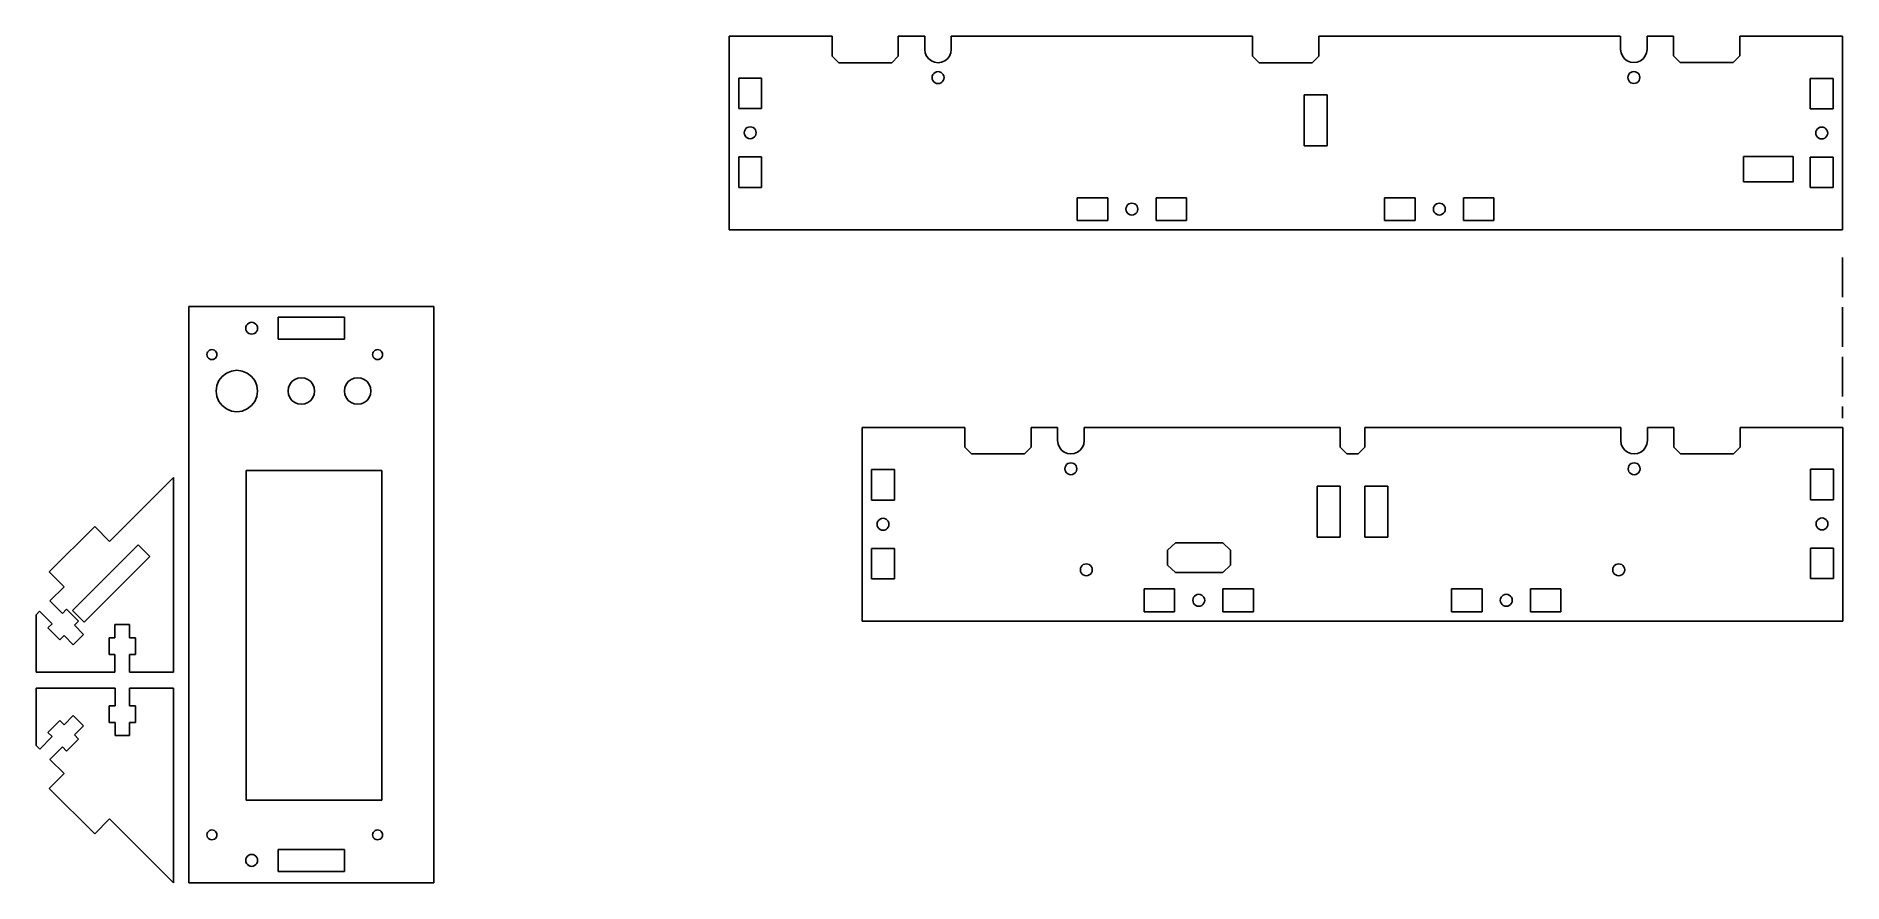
# Model space of a CAD drawing. Header units: inches. Extents: x 5 to 550, y 124 to 380.
import ezdxf

# ---------------------------------------------------------------- set-up
doc = ezdxf.new("R2010")
doc.units = ezdxf.units.IN
doc.header["$MEASUREMENT"] = 0
doc.linetypes.add('ACAD_ISO02W100', pattern=[15, 12, -3])

msp = doc.modelspace()

# ---------------------------------------------------------------- linework, layer by layer
for p, q in [((245, 379.77), (214, 379.77)), ((214, 379.77), (214, 321.27)), ((245, 379.77), (245, 373.77)), ((265, 379.77), (265, 373.77)), ((273, 379.77), (265, 379.77)), ((273, 375.77), (273, 379.77)), ((281, 375.77), (281, 379.77)), ((371.89, 379.77), (281, 379.77)), ((371.89, 379.77), (371.89, 373.77)), ((482.89, 379.77), (391.89, 379.77)), ((391.89, 379.77), (391.89, 373.77)), ((483, 375.8), (483, 379.8)), ((499, 379.8), (491, 379.8)), ((491, 375.8), (491, 379.8)), ((499, 373.8), (499, 379.8)), ((550, 379.8), (519, 379.8)), ((519, 373.8), (519, 379.8)), ((550, 321.3), (550, 379.8)), ((245, 373.77), (247, 371.77)), ((247, 371.77), (263, 371.77)), ((265, 373.77), (263, 371.77)), ((273.14, 374.73), (273, 375.77)), ((273.54, 373.77), (273.14, 374.73)), ((274.17, 372.94), (273.54, 373.77)), ((275, 372.31), (274.17, 372.94)), ((275.96, 371.91), (275, 372.31)), ((277, 371.77), (275.96, 371.91)), ((278.04, 371.91), (277, 371.77)), ((279, 372.31), (278.04, 371.91)), ((279.83, 372.94), (279, 372.31)), ((280.46, 373.77), (279.83, 372.94)), ((280.86, 374.73), (280.46, 373.77)), ((281, 375.77), (280.86, 374.73)), ((371.89, 373.77), (373.89, 371.77)), ((373.89, 371.77), (389.89, 371.77)), ((391.89, 373.77), (389.89, 371.77)), ((483.14, 374.77), (483, 375.8)), ((483.54, 373.8), (483.14, 374.77)), ((484.17, 372.97), (483.54, 373.8)), ((485, 372.34), (484.17, 372.97)), ((485.96, 371.94), (485, 372.34)), ((487, 371.8), (485.96, 371.94)), ((488.04, 371.94), (487, 371.8)), ((489, 372.34), (488.04, 371.94)), ((489.83, 372.97), (489, 372.34)), ((490.46, 373.8), (489.83, 372.97)), ((490.86, 374.77), (490.46, 373.8)), ((491, 375.8), (490.86, 374.77)), ((499, 373.8), (501, 371.8)), ((501, 371.8), (517, 371.8)), ((519, 373.8), (517, 371.8)), ((216.85, 367.12), (223.75, 367.12)), ((216.85, 357.92), (216.85, 367.12)), ((223.75, 367.12), (223.75, 357.92)), ((275.2, 367.27), (275.26, 367.74)), ((275.26, 366.8), (275.2, 367.27)), ((275.26, 367.74), (275.44, 368.17)), ((275.44, 366.37), (275.26, 366.8)), ((275.44, 368.17), (275.73, 368.54)), ((275.73, 366), (275.44, 366.37)), ((275.73, 368.54), (276.1, 368.83)), ((276.1, 365.71), (275.73, 366)), ((276.1, 368.83), (276.53, 369.01)), ((276.53, 365.53), (276.1, 365.71)), ((276.53, 369.01), (277, 369.07)), ((277, 365.47), (276.53, 365.53)), ((277, 369.07), (277.47, 369.01)), ((277.47, 365.53), (277, 365.47)), ((277.47, 369.01), (277.9, 368.83)), ((277.9, 365.71), (277.47, 365.53)), ((277.9, 368.83), (278.27, 368.54)), ((278.27, 366), (277.9, 365.71)), ((278.27, 368.54), (278.56, 368.17)), ((278.56, 366.37), (278.27, 366)), ((278.56, 368.17), (278.74, 367.74)), ((278.74, 366.8), (278.56, 366.37)), ((278.74, 367.74), (278.8, 367.27)), ((278.8, 367.27), (278.74, 366.8)), ((485.2, 367.3), (485.26, 367.77)), ((485.26, 366.83), (485.2, 367.3)), ((485.26, 367.77), (485.44, 368.2)), ((485.44, 366.4), (485.26, 366.83)), ((485.44, 368.2), (485.73, 368.57)), ((485.73, 366.03), (485.44, 366.4)), ((485.73, 368.57), (486.1, 368.86)), ((486.1, 365.74), (485.73, 366.03)), ((486.1, 368.86), (486.53, 369.04)), ((486.53, 365.56), (486.1, 365.74)), ((486.53, 369.04), (487, 369.1)), ((487, 365.5), (486.53, 365.56)), ((487, 369.1), (487.47, 369.04)), ((487.47, 365.56), (487, 365.5)), ((487.47, 369.04), (487.9, 368.86)), ((487.9, 365.74), (487.47, 365.56)), ((487.9, 368.86), (488.27, 368.57)), ((488.27, 366.03), (487.9, 365.74)), ((488.27, 368.57), (488.56, 368.2)), ((488.56, 366.4), (488.27, 366.03)), ((488.56, 368.2), (488.74, 367.77)), ((488.74, 366.83), (488.56, 366.4)), ((488.74, 367.77), (488.8, 367.3)), ((488.8, 367.3), (488.74, 366.83)), ((540.25, 357.85), (540.25, 367.05)), ((540.25, 367.05), (547.15, 367.05)), ((547.15, 367.05), (547.15, 357.85)), ((394.44, 362.07), (387.54, 362.07)), ((387.54, 362.07), (387.54, 346.67)), ((394.44, 346.67), (394.44, 362.07)), ((223.75, 357.92), (216.85, 357.92)), ((547.15, 357.85), (540.25, 357.85)), ((218.5, 350.62), (218.56, 351.09)), ((218.56, 350.15), (218.5, 350.62)), ((218.56, 351.09), (218.74, 351.52)), ((218.74, 349.72), (218.56, 350.15)), ((218.74, 351.52), (219.03, 351.89)), ((219.03, 349.35), (218.74, 349.72)), ((219.03, 351.89), (219.4, 352.18)), ((219.4, 349.06), (219.03, 349.35)), ((219.4, 352.18), (219.83, 352.36)), ((219.83, 348.88), (219.4, 349.06)), ((219.83, 352.36), (220.3, 352.42)), ((220.3, 352.42), (220.77, 352.36)), ((220.77, 352.36), (221.2, 352.18)), ((221.2, 349.06), (220.77, 348.88)), ((221.2, 352.18), (221.57, 351.89)), ((221.57, 349.35), (221.2, 349.06)), ((221.57, 351.89), (221.86, 351.52)), ((221.86, 349.72), (221.57, 349.35)), ((221.86, 351.52), (222.04, 351.09)), ((222.04, 350.15), (221.86, 349.72)), ((222.04, 351.09), (222.1, 350.62)), ((222.1, 350.62), (222.04, 350.15)), ((541.9, 350.55), (541.96, 351.02)), ((541.96, 350.08), (541.9, 350.55)), ((541.96, 351.02), (542.14, 351.45)), ((542.14, 349.65), (541.96, 350.08)), ((542.14, 351.45), (542.43, 351.82)), ((542.43, 349.28), (542.14, 349.65)), ((542.43, 351.82), (542.8, 352.11)), ((542.8, 348.99), (542.43, 349.28)), ((542.8, 352.11), (543.23, 352.29)), ((543.23, 352.29), (543.7, 352.35)), ((543.7, 352.35), (544.17, 352.29)), ((544.17, 352.29), (544.6, 352.11)), ((544.6, 352.11), (544.97, 351.82)), ((544.97, 349.28), (544.6, 348.99)), ((544.97, 351.82), (545.26, 351.45)), ((545.26, 349.65), (544.97, 349.28)), ((545.26, 351.45), (545.44, 351.02)), ((545.44, 350.08), (545.26, 349.65)), ((545.44, 351.02), (545.5, 350.55)), ((545.5, 350.55), (545.44, 350.08)), ((220.3, 348.82), (219.83, 348.88)), ((220.77, 348.88), (220.3, 348.82)), ((387.54, 346.67), (394.44, 346.67)), ((543.23, 348.81), (542.8, 348.99)), ((543.7, 348.75), (543.23, 348.81)), ((544.17, 348.81), (543.7, 348.75)), ((544.6, 348.99), (544.17, 348.81)), ((216.85, 343.32), (223.75, 343.32)), ((216.85, 334.12), (216.85, 343.32)), ((223.75, 343.32), (223.75, 334.12)), ((540.25, 334.05), (540.25, 343.25)), ((540.25, 343.25), (547.15, 343.25)), ((547.15, 343.25), (547.15, 334.05)), ((223.75, 334.12), (216.85, 334.12)), ((547.15, 334.05), (540.25, 334.05)), ((318.99, 331.02), (328.19, 331.02)), ((318.99, 324.12), (318.99, 331.02)), ((328.19, 331.02), (328.19, 324.12)), ((333.69, 327.57), (333.75, 328.04)), ((333.75, 327.1), (333.69, 327.57)), ((333.75, 328.04), (333.93, 328.47)), ((333.93, 328.47), (334.22, 328.84)), ((334.22, 328.84), (334.59, 329.13)), ((334.59, 329.13), (335.02, 329.31)), ((335.02, 329.31), (335.49, 329.37)), ((335.49, 329.37), (335.96, 329.31)), ((335.96, 329.31), (336.39, 329.13)), ((336.39, 329.13), (336.76, 328.84)), ((336.76, 328.84), (337.05, 328.47)), ((337.05, 328.47), (337.23, 328.04)), ((337.23, 328.04), (337.29, 327.57)), ((337.29, 327.57), (337.23, 327.1)), ((342.79, 331.02), (351.99, 331.02)), ((342.79, 324.12), (342.79, 331.02)), ((351.99, 331.02), (351.99, 324.12)), ((411.79, 331.02), (420.99, 331.02)), ((411.79, 324.12), (411.79, 331.02)), ((420.99, 331.02), (420.99, 324.12)), ((426.49, 327.57), (426.55, 328.04)), ((426.55, 327.1), (426.49, 327.57)), ((426.55, 328.04), (426.73, 328.47)), ((426.73, 328.47), (427.02, 328.84)), ((427.02, 328.84), (427.39, 329.13)), ((427.39, 329.13), (427.82, 329.31)), ((427.82, 329.31), (428.29, 329.37)), ((428.29, 329.37), (428.76, 329.31)), ((428.76, 329.31), (429.19, 329.13)), ((429.19, 329.13), (429.56, 328.84)), ((429.56, 328.84), (429.85, 328.47)), ((429.85, 328.47), (430.03, 328.04)), ((430.03, 328.04), (430.09, 327.57)), ((430.09, 327.57), (430.03, 327.1)), ((435.59, 331.02), (444.79, 331.02)), ((435.59, 324.12), (435.59, 331.02)), ((444.79, 331.02), (444.79, 324.12)), ((328.19, 324.12), (318.99, 324.12)), ((333.93, 326.67), (333.75, 327.1)), ((334.22, 326.3), (333.93, 326.67)), ((334.59, 326.01), (334.22, 326.3)), ((335.02, 325.83), (334.59, 326.01)), ((335.49, 325.77), (335.02, 325.83)), ((335.96, 325.83), (335.49, 325.77)), ((336.39, 326.01), (335.96, 325.83)), ((336.76, 326.3), (336.39, 326.01)), ((337.05, 326.67), (336.76, 326.3)), ((337.23, 327.1), (337.05, 326.67)), ((351.99, 324.12), (342.79, 324.12)), ((420.99, 324.12), (411.79, 324.12)), ((426.73, 326.67), (426.55, 327.1)), ((427.02, 326.3), (426.73, 326.67)), ((427.39, 326.01), (427.02, 326.3)), ((427.82, 325.83), (427.39, 326.01)), ((428.29, 325.77), (427.82, 325.83)), ((428.76, 325.83), (428.29, 325.77)), ((429.19, 326.01), (428.76, 325.83)), ((429.56, 326.3), (429.19, 326.01)), ((429.85, 326.67), (429.56, 326.3)), ((430.03, 327.1), (429.85, 326.67)), ((444.79, 324.12), (435.59, 324.12)), ((214, 321.27), (550, 321.27)), ((50.83, 298.15), (50.83, 124.15)), ((124.83, 298.15), (50.83, 298.15)), ((77.83, 294.91), (77.83, 288.31)), ((97.83, 294.91), (77.83, 294.91)), ((97.83, 288.31), (97.83, 294.91)), ((124.83, 124.15), (124.83, 298.15)), ((68.03, 291.61), (68.09, 292.07)), ((68.09, 291.14), (68.03, 291.61)), ((68.09, 292.07), (68.27, 292.51)), ((68.27, 290.71), (68.09, 291.14)), ((68.27, 292.51), (68.55, 292.88)), ((68.55, 290.33), (68.27, 290.71)), ((68.55, 292.88), (68.93, 293.16)), ((68.93, 290.05), (68.55, 290.33)), ((68.93, 293.16), (69.36, 293.34)), ((69.36, 289.87), (68.93, 290.05)), ((69.36, 293.34), (69.83, 293.41)), ((69.83, 289.81), (69.36, 289.87)), ((69.83, 293.41), (70.29, 293.34)), ((70.29, 289.87), (69.83, 289.81)), ((70.29, 293.34), (70.73, 293.16)), ((70.73, 290.05), (70.29, 289.87)), ((70.73, 293.16), (71.1, 292.88)), ((71.1, 290.33), (70.73, 290.05)), ((71.1, 292.88), (71.39, 292.51)), ((71.39, 290.71), (71.1, 290.33)), ((71.39, 292.51), (71.57, 292.07)), ((71.57, 291.14), (71.39, 290.71)), ((71.57, 292.07), (71.63, 291.61)), ((71.63, 291.61), (71.57, 291.14)), ((56.38, 284.04), (56.33, 283.65)), ((56.33, 283.65), (56.38, 283.26)), ((56.53, 284.4), (56.38, 284.04)), ((56.77, 284.71), (56.53, 284.4)), ((57.08, 284.95), (56.77, 284.71)), ((57.44, 285.1), (57.08, 284.95)), ((57.83, 285.15), (57.44, 285.1)), ((58.22, 285.1), (57.83, 285.15)), ((58.58, 284.95), (58.22, 285.1)), ((58.89, 284.71), (58.58, 284.95)), ((59.13, 284.4), (58.89, 284.71)), ((59.28, 284.04), (59.13, 284.4)), ((59.33, 283.65), (59.28, 284.04)), ((59.28, 283.26), (59.33, 283.65)), ((77.83, 288.31), (97.83, 288.31)), ((106.38, 284.04), (106.33, 283.65)), ((106.33, 283.65), (106.38, 283.26)), ((106.53, 284.4), (106.38, 284.04)), ((106.77, 284.71), (106.53, 284.4)), ((107.08, 284.95), (106.77, 284.71)), ((107.44, 285.1), (107.08, 284.95)), ((107.83, 285.15), (107.44, 285.1)), ((108.22, 285.1), (107.83, 285.15)), ((108.58, 284.95), (108.22, 285.1)), ((108.89, 284.71), (108.58, 284.95)), ((109.13, 284.4), (108.89, 284.71)), ((109.28, 284.04), (109.13, 284.4)), ((109.33, 283.65), (109.28, 284.04)), ((109.28, 283.26), (109.33, 283.65)), ((56.38, 283.26), (56.53, 282.9)), ((56.53, 282.9), (56.77, 282.59)), ((56.77, 282.59), (57.08, 282.35)), ((57.08, 282.35), (57.44, 282.2)), ((57.44, 282.2), (57.83, 282.15)), ((57.83, 282.15), (58.22, 282.2)), ((58.22, 282.2), (58.58, 282.35)), ((58.58, 282.35), (58.89, 282.59)), ((58.89, 282.59), (59.13, 282.9)), ((59.13, 282.9), (59.28, 283.26)), ((63.71, 278.69), (62.2, 278.06)), ((65.33, 278.9), (63.71, 278.69)), ((66.94, 278.69), (65.33, 278.9)), ((68.45, 278.06), (66.94, 278.69)), ((106.38, 283.26), (106.53, 282.9)), ((106.53, 282.9), (106.77, 282.59)), ((106.77, 282.59), (107.08, 282.35)), ((107.08, 282.35), (107.44, 282.2)), ((107.44, 282.2), (107.83, 282.15)), ((107.83, 282.15), (108.22, 282.2)), ((108.22, 282.2), (108.58, 282.35)), ((108.58, 282.35), (108.89, 282.59)), ((108.89, 282.59), (109.13, 282.9)), ((109.13, 282.9), (109.28, 283.26)), ((59.29, 274.27), (59.08, 272.65)), ((59.91, 275.78), (59.29, 274.27)), ((60.91, 277.07), (59.91, 275.78)), ((62.2, 278.06), (60.91, 277.07)), ((69.75, 277.07), (68.45, 278.06)), ((70.74, 275.78), (69.75, 277.07)), ((71.36, 274.27), (70.74, 275.78)), ((71.58, 272.65), (71.36, 274.27)), ((80.96, 273.69), (80.83, 272.65)), ((81.36, 274.65), (80.96, 273.69)), ((82, 275.48), (81.36, 274.65)), ((82.83, 276.11), (82, 275.48)), ((83.79, 276.51), (82.83, 276.11)), ((84.83, 276.65), (83.79, 276.51)), ((85.86, 276.51), (84.83, 276.65)), ((86.83, 276.11), (85.86, 276.51)), ((87.66, 275.48), (86.83, 276.11)), ((88.29, 274.65), (87.66, 275.48)), ((88.69, 273.69), (88.29, 274.65)), ((88.83, 272.65), (88.69, 273.69)), ((97.96, 273.69), (97.83, 272.65)), ((98.36, 274.65), (97.96, 273.69)), ((99, 275.48), (98.36, 274.65)), ((99.83, 276.11), (99, 275.48)), ((100.79, 276.51), (99.83, 276.11)), ((101.83, 276.65), (100.79, 276.51)), ((102.86, 276.51), (101.83, 276.65)), ((103.83, 276.11), (102.86, 276.51)), ((104.66, 275.48), (103.83, 276.11)), ((105.29, 274.65), (104.66, 275.48)), ((105.69, 273.69), (105.29, 274.65)), ((105.83, 272.65), (105.69, 273.69)), ((59.08, 272.65), (59.29, 271.03)), ((59.29, 271.03), (59.91, 269.53)), ((59.91, 269.53), (60.91, 268.23)), ((60.91, 268.23), (62.2, 267.24)), ((62.2, 267.24), (63.71, 266.61)), ((66.94, 266.61), (68.45, 267.24)), ((68.45, 267.24), (69.75, 268.23)), ((69.75, 268.23), (70.74, 269.53)), ((70.74, 269.53), (71.36, 271.03)), ((71.36, 271.03), (71.58, 272.65)), ((80.83, 272.65), (80.96, 271.61)), ((80.96, 271.61), (81.36, 270.65)), ((81.36, 270.65), (82, 269.82)), ((82, 269.82), (82.83, 269.19)), ((82.83, 269.19), (83.79, 268.79)), ((83.79, 268.79), (84.83, 268.65)), ((84.83, 268.65), (85.86, 268.79)), ((85.86, 268.79), (86.83, 269.19)), ((86.83, 269.19), (87.66, 269.82)), ((87.66, 269.82), (88.29, 270.65)), ((88.29, 270.65), (88.69, 271.61)), ((88.69, 271.61), (88.83, 272.65)), ((97.83, 272.65), (97.96, 271.61)), ((97.96, 271.61), (98.36, 270.65)), ((98.36, 270.65), (99, 269.82)), ((99, 269.82), (99.83, 269.19)), ((99.83, 269.19), (100.79, 268.79)), ((100.79, 268.79), (101.83, 268.65)), ((101.83, 268.65), (102.86, 268.79)), ((102.86, 268.79), (103.83, 269.19)), ((103.83, 269.19), (104.66, 269.82)), ((104.66, 269.82), (105.29, 270.65)), ((105.29, 270.65), (105.69, 271.61)), ((105.69, 271.61), (105.83, 272.65)), ((63.71, 266.61), (65.33, 266.4)), ((65.33, 266.4), (66.94, 266.61)), ((254.09, 261.67), (285.09, 261.67)), ((254.09, 203.17), (254.09, 261.67)), ((285.09, 255.67), (285.09, 261.67)), ((305.09, 261.67), (313.09, 261.67)), ((305.09, 255.67), (305.09, 261.67)), ((313.09, 257.67), (313.09, 261.67)), ((313.09, 257.67), (313.22, 256.63)), ((313.22, 256.63), (313.62, 255.67)), ((320.55, 255.67), (320.95, 256.63)), ((320.95, 256.63), (321.09, 257.67)), ((321.09, 261.67), (398.34, 261.67)), ((321.09, 257.67), (321.09, 261.67)), ((398.34, 261.67), (398.34, 255.67)), ((405.84, 261.67), (405.84, 255.67)), ((405.84, 261.67), (483.09, 261.67)), ((483.09, 257.67), (483.09, 261.67)), ((483.09, 257.67), (483.22, 256.63)), ((483.22, 256.63), (483.62, 255.67)), ((490.55, 255.67), (490.95, 256.63)), ((490.95, 256.63), (491.09, 257.67)), ((491.09, 257.67), (491.09, 261.67)), ((491.09, 261.67), (499.09, 261.67)), ((499.09, 261.67), (499.09, 255.67)), ((519.09, 261.67), (519.09, 255.67)), ((519.09, 261.67), (550.09, 261.67)), ((550.09, 261.67), (550.09, 203.17)), ((285.09, 255.67), (287.09, 253.67)), ((303.09, 253.67), (287.09, 253.67)), ((305.09, 255.67), (303.09, 253.67)), ((313.62, 255.67), (314.26, 254.84)), ((314.26, 254.84), (315.09, 254.2)), ((315.09, 254.2), (316.05, 253.8)), ((316.05, 253.8), (317.09, 253.67)), ((316.62, 250.91), (316.19, 250.73)), ((317.09, 250.97), (316.62, 250.91)), ((317.09, 253.67), (318.12, 253.8)), ((317.55, 250.91), (317.09, 250.97)), ((317.99, 250.73), (317.55, 250.91)), ((318.12, 253.8), (319.09, 254.2)), ((319.09, 254.2), (319.91, 254.84)), ((319.91, 254.84), (320.55, 255.67)), ((398.34, 255.67), (400.34, 253.67)), ((403.84, 253.67), (400.34, 253.67)), ((405.84, 255.67), (403.84, 253.67)), ((483.62, 255.67), (484.26, 254.84)), ((484.26, 254.84), (485.09, 254.2)), ((485.09, 254.2), (486.05, 253.8)), ((486.05, 253.8), (487.09, 253.67)), ((486.62, 250.91), (486.19, 250.73)), ((487.09, 250.97), (486.62, 250.91)), ((487.09, 253.67), (488.12, 253.8)), ((487.55, 250.91), (487.09, 250.97)), ((487.99, 250.73), (487.55, 250.91)), ((488.12, 253.8), (489.09, 254.2)), ((489.09, 254.2), (489.91, 254.84)), ((489.91, 254.84), (490.55, 255.67)), ((499.09, 255.67), (501.09, 253.67)), ((517.09, 253.67), (501.09, 253.67)), ((519.09, 255.67), (517.09, 253.67)), ((46.25, 246.56), (26.94, 227.26)), ((46.25, 187.76), (46.25, 246.56)), ((109.13, 248.65), (68.13, 248.65)), ((68.13, 248.65), (68.13, 149.15)), ((109.13, 149.15), (109.13, 248.65)), ((256.94, 248.92), (256.94, 239.72)), ((263.84, 248.92), (256.94, 248.92)), ((263.84, 239.72), (263.84, 248.92)), ((315.35, 249.63), (315.29, 249.17)), ((315.29, 249.17), (315.35, 248.7)), ((315.53, 250.07), (315.35, 249.63)), ((315.35, 248.7), (315.53, 248.27)), ((315.81, 250.44), (315.53, 250.07)), ((315.53, 248.27), (315.81, 247.9)), ((316.19, 250.73), (315.81, 250.44)), ((315.81, 247.9), (316.19, 247.61)), ((316.19, 247.61), (316.62, 247.43)), ((316.62, 247.43), (317.09, 247.37)), ((317.09, 247.37), (317.55, 247.43)), ((317.55, 247.43), (317.99, 247.61)), ((318.36, 250.44), (317.99, 250.73)), ((317.99, 247.61), (318.36, 247.9)), ((318.64, 250.07), (318.36, 250.44)), ((318.36, 247.9), (318.64, 248.27)), ((318.82, 249.63), (318.64, 250.07)), ((318.64, 248.27), (318.82, 248.7)), ((318.89, 249.17), (318.82, 249.63)), ((318.82, 248.7), (318.89, 249.17)), ((485.35, 249.63), (485.29, 249.17)), ((485.29, 249.17), (485.35, 248.7)), ((485.53, 250.07), (485.35, 249.63)), ((485.35, 248.7), (485.53, 248.27)), ((485.81, 250.44), (485.53, 250.07)), ((485.53, 248.27), (485.81, 247.9)), ((486.19, 250.73), (485.81, 250.44)), ((485.81, 247.9), (486.19, 247.61)), ((486.19, 247.61), (486.62, 247.43)), ((486.62, 247.43), (487.09, 247.37)), ((487.09, 247.37), (487.55, 247.43)), ((487.55, 247.43), (487.99, 247.61)), ((488.36, 250.44), (487.99, 250.73)), ((487.99, 247.61), (488.36, 247.9)), ((488.64, 250.07), (488.36, 250.44)), ((488.36, 247.9), (488.64, 248.27)), ((488.82, 249.63), (488.64, 250.07)), ((488.64, 248.27), (488.82, 248.7)), ((488.89, 249.17), (488.82, 249.63)), ((488.82, 248.7), (488.89, 249.17)), ((547.24, 249.02), (540.34, 249.02)), ((540.34, 249.02), (540.34, 239.82)), ((547.24, 239.82), (547.24, 249.02)), ((391.44, 243.97), (398.34, 243.97)), ((391.44, 228.57), (391.44, 243.97)), ((398.34, 243.97), (398.34, 228.57)), ((405.84, 228.57), (405.84, 243.97)), ((405.84, 243.97), (412.74, 243.97)), ((412.74, 243.97), (412.74, 228.57)), ((256.94, 239.72), (263.84, 239.72)), ((540.34, 239.82), (547.24, 239.82)), ((8.74, 218.02), (22.46, 231.74)), ((22.46, 231.74), (26.94, 227.26)), ((258.65, 232.88), (258.58, 232.42)), ((258.58, 232.42), (258.65, 231.95)), ((258.83, 233.32), (258.65, 232.88)), ((258.65, 231.95), (258.83, 231.52)), ((259.11, 233.69), (258.83, 233.32)), ((258.83, 231.52), (259.11, 231.14)), ((259.49, 233.98), (259.11, 233.69)), ((259.11, 231.14), (259.49, 230.86)), ((259.92, 234.16), (259.49, 233.98)), ((259.49, 230.86), (259.92, 230.68)), ((260.39, 234.22), (259.92, 234.16)), ((259.92, 230.68), (260.39, 230.62)), ((260.85, 234.16), (260.39, 234.22)), ((260.39, 230.62), (260.85, 230.68)), ((261.29, 233.98), (260.85, 234.16)), ((260.85, 230.68), (261.29, 230.86)), ((261.66, 233.69), (261.29, 233.98)), ((261.29, 230.86), (261.66, 231.14)), ((261.95, 233.32), (261.66, 233.69)), ((261.66, 231.14), (261.95, 231.52)), ((262.13, 232.88), (261.95, 233.32)), ((261.95, 231.52), (262.13, 231.95)), ((262.19, 232.42), (262.13, 232.88)), ((262.13, 231.95), (262.19, 232.42)), ((542.05, 232.98), (541.98, 232.52)), ((541.98, 232.52), (542.05, 232.05)), ((542.23, 233.42), (542.05, 232.98)), ((542.05, 232.05), (542.23, 231.62)), ((542.51, 233.79), (542.23, 233.42)), ((542.23, 231.62), (542.51, 231.24)), ((542.89, 234.08), (542.51, 233.79)), ((542.51, 231.24), (542.89, 230.96)), ((543.32, 234.26), (542.89, 234.08)), ((542.89, 230.96), (543.32, 230.78)), ((543.79, 234.32), (543.32, 234.26)), ((543.32, 230.78), (543.79, 230.72)), ((544.25, 234.26), (543.79, 234.32)), ((543.79, 230.72), (544.25, 230.78)), ((544.69, 234.08), (544.25, 234.26)), ((544.25, 230.78), (544.69, 230.96)), ((545.06, 233.79), (544.69, 234.08)), ((544.69, 230.96), (545.06, 231.24)), ((545.35, 233.42), (545.06, 233.79)), ((545.06, 231.24), (545.35, 231.62)), ((545.53, 232.98), (545.35, 233.42)), ((545.35, 231.62), (545.53, 232.05)), ((545.59, 232.52), (545.53, 232.98)), ((545.53, 232.05), (545.59, 232.52)), ((35.57, 226.23), (15.77, 206.43)), ((39.09, 222.71), (35.57, 226.23)), ((263.84, 225.12), (256.94, 225.12)), ((256.94, 225.12), (256.94, 215.92)), ((263.84, 215.92), (263.84, 225.12)), ((348.63, 226.82), (346.25, 224.58)), ((346.25, 220.1), (346.25, 224.58)), ((348.63, 226.82), (362.91, 226.82)), ((365.29, 224.58), (362.91, 226.82)), ((365.29, 224.58), (365.29, 220.1)), ((398.34, 228.57), (391.44, 228.57)), ((412.74, 228.57), (405.84, 228.57)), ((540.34, 225.22), (540.34, 216.02)), ((547.24, 225.22), (540.34, 225.22)), ((547.24, 216.02), (547.24, 225.22)), ((19.29, 202.91), (39.09, 222.71)), ((319.94, 218.67), (320, 219.13)), ((320, 218.2), (319.94, 218.67)), ((320, 219.13), (320.18, 219.57)), ((320.18, 217.77), (320, 218.2)), ((320.18, 219.57), (320.46, 219.94)), ((320.46, 219.94), (320.84, 220.23)), ((320.84, 220.23), (321.27, 220.41)), ((321.27, 220.41), (321.74, 220.47)), ((321.74, 220.47), (322.2, 220.41)), ((322.2, 220.41), (322.64, 220.23)), ((322.64, 220.23), (323.01, 219.94)), ((323.01, 219.94), (323.29, 219.57)), ((323.29, 219.57), (323.47, 219.13)), ((323.47, 218.2), (323.29, 217.77)), ((323.47, 219.13), (323.54, 218.67)), ((323.54, 218.67), (323.47, 218.2)), ((346.25, 220.1), (348.63, 217.86)), ((362.91, 217.86), (365.29, 220.1)), ((480.64, 218.67), (480.7, 219.13)), ((480.7, 218.2), (480.64, 218.67)), ((480.7, 219.13), (480.88, 219.57)), ((480.88, 217.77), (480.7, 218.2)), ((480.88, 219.57), (481.16, 219.94)), ((481.16, 219.94), (481.54, 220.23)), ((481.54, 220.23), (481.97, 220.41)), ((481.97, 220.41), (482.44, 220.47)), ((482.44, 220.47), (482.9, 220.41)), ((482.9, 220.41), (483.34, 220.23)), ((483.34, 220.23), (483.71, 219.94)), ((483.71, 219.94), (483.99, 219.57)), ((483.99, 219.57), (484.17, 219.13)), ((484.17, 218.2), (483.99, 217.77)), ((484.17, 219.13), (484.24, 218.67)), ((484.24, 218.67), (484.17, 218.2)), ((13.22, 213.54), (8.74, 218.02)), ((13.22, 213.54), (8.95, 209.27)), ((256.94, 215.92), (263.84, 215.92)), ((320.46, 217.4), (320.18, 217.77)), ((320.84, 217.11), (320.46, 217.4)), ((321.27, 216.93), (320.84, 217.11)), ((321.74, 216.87), (321.27, 216.93)), ((322.2, 216.93), (321.74, 216.87)), ((322.64, 217.11), (322.2, 216.93)), ((323.01, 217.4), (322.64, 217.11)), ((323.29, 217.77), (323.01, 217.4)), ((348.39, 212.92), (339.19, 212.92)), ((339.19, 212.92), (339.19, 206.02)), ((348.39, 206.02), (348.39, 212.92)), ((348.63, 217.86), (362.91, 217.86)), ((362.99, 212.92), (362.99, 206.02)), ((372.19, 212.92), (362.99, 212.92)), ((372.19, 206.02), (372.19, 212.92)), ((441.19, 212.92), (431.99, 212.92)), ((431.99, 212.92), (431.99, 206.02)), ((441.19, 206.02), (441.19, 212.92)), ((464.99, 212.92), (455.79, 212.92)), ((455.79, 212.92), (455.79, 206.02)), ((464.99, 206.02), (464.99, 212.92)), ((481.16, 217.4), (480.88, 217.77)), ((481.54, 217.11), (481.16, 217.4)), ((481.97, 216.93), (481.54, 217.11)), ((482.44, 216.87), (481.97, 216.93)), ((482.9, 216.93), (482.44, 216.87)), ((483.34, 217.11), (482.9, 216.93)), ((483.71, 217.4), (483.34, 217.11)), ((483.99, 217.77), (483.71, 217.4)), ((540.34, 216.02), (547.24, 216.02)), ((12.7, 205.52), (8.95, 209.27)), ((353.95, 209.93), (353.88, 209.47)), ((353.88, 209.47), (353.95, 209)), ((354.13, 210.37), (353.95, 209.93)), ((353.95, 209), (354.13, 208.57)), ((354.41, 210.74), (354.13, 210.37)), ((354.13, 208.57), (354.41, 208.19)), ((354.79, 211.03), (354.41, 210.74)), ((354.41, 208.19), (354.79, 207.91)), ((355.22, 211.21), (354.79, 211.03)), ((354.79, 207.91), (355.22, 207.73)), ((355.69, 211.27), (355.22, 211.21)), ((355.22, 207.73), (355.69, 207.67)), ((356.15, 211.21), (355.69, 211.27)), ((355.69, 207.67), (356.15, 207.73)), ((356.59, 211.03), (356.15, 211.21)), ((356.15, 207.73), (356.59, 207.91)), ((356.96, 210.74), (356.59, 211.03)), ((356.59, 207.91), (356.96, 208.19)), ((357.25, 210.37), (356.96, 210.74)), ((356.96, 208.19), (357.25, 208.57)), ((357.43, 209.93), (357.25, 210.37)), ((357.25, 208.57), (357.43, 209)), ((357.49, 209.47), (357.43, 209.93)), ((357.43, 209), (357.49, 209.47)), ((446.75, 209.93), (446.68, 209.47)), ((446.68, 209.47), (446.75, 209)), ((446.93, 210.37), (446.75, 209.93)), ((446.75, 209), (446.93, 208.57)), ((447.21, 210.74), (446.93, 210.37)), ((446.93, 208.57), (447.21, 208.19)), ((447.59, 211.03), (447.21, 210.74)), ((447.21, 208.19), (447.59, 207.91)), ((448.02, 211.21), (447.59, 211.03)), ((447.59, 207.91), (448.02, 207.73)), ((448.49, 211.27), (448.02, 211.21)), ((448.02, 207.73), (448.49, 207.67)), ((448.95, 211.21), (448.49, 211.27)), ((448.49, 207.67), (448.95, 207.73)), ((449.39, 211.03), (448.95, 211.21)), ((448.95, 207.73), (449.39, 207.91)), ((449.76, 210.74), (449.39, 211.03)), ((449.39, 207.91), (449.76, 208.19)), ((450.05, 210.37), (449.76, 210.74)), ((449.76, 208.19), (450.05, 208.57)), ((450.23, 209.93), (450.05, 210.37)), ((450.05, 208.57), (450.23, 209)), ((450.29, 209.47), (450.23, 209.93)), ((450.23, 209), (450.29, 209.47)), ((4.78, 205.1), (5.84, 206.16)), ((4.78, 187.76), (4.78, 205.1)), ((5.84, 206.16), (9.59, 202.41)), ((9.59, 202.41), (8.32, 201.14)), ((13.97, 206.79), (12.7, 205.52)), ((17.58, 203.19), (13.97, 206.79)), ((15.77, 206.43), (19.29, 202.91)), ((16.31, 201.92), (17.58, 203.19)), ((19.1, 199.12), (16.31, 201.92)), ((28.58, 198.16), (28.58, 202.11)), ((28.58, 202.11), (32.98, 202.11)), ((32.98, 202.11), (32.98, 198.16)), ((550.09, 203.17), (254.09, 203.17)), ((339.19, 206.02), (348.39, 206.02)), ((362.99, 206.02), (372.19, 206.02)), ((431.99, 206.02), (441.19, 206.02)), ((455.79, 206.02), (464.99, 206.02)), ((8.32, 201.14), (11.92, 197.53)), ((11.92, 197.53), (13.19, 198.8)), ((13.19, 198.8), (15.99, 196.01)), ((15.99, 196.01), (19.1, 199.12)), ((26.78, 193.06), (26.78, 198.16)), ((26.78, 198.16), (28.58, 198.16)), ((32.98, 198.16), (34.78, 198.16)), ((34.78, 198.16), (34.78, 193.06)), ((28.58, 193.06), (26.78, 193.06)), ((28.58, 187.76), (28.58, 193.06)), ((34.78, 193.06), (32.98, 193.06)), ((32.98, 193.06), (32.98, 187.76)), ((28.58, 187.76), (4.78, 187.76)), ((46.25, 187.76), (32.98, 187.76)), ((28.59, 182.95), (4.79, 182.95)), ((4.79, 182.95), (4.79, 165.62)), ((28.59, 177.65), (28.59, 182.95)), ((32.99, 182.95), (32.99, 177.65)), ((46.26, 182.95), (32.99, 182.95)), ((46.26, 182.95), (46.26, 124.15)), ((13.2, 171.91), (16, 174.7)), ((16, 174.7), (19.11, 171.59)), ((26.79, 172.55), (26.79, 177.65)), ((26.79, 177.65), (28.59, 177.65)), ((32.99, 177.65), (34.79, 177.65)), ((34.79, 177.65), (34.79, 172.55)), ((8.32, 169.58), (11.93, 173.18)), ((9.6, 168.3), (8.32, 169.58)), ((11.93, 173.18), (13.2, 171.91)), ((19.11, 171.59), (16.31, 168.8)), ((28.59, 172.55), (26.79, 172.55)), ((28.59, 168.6), (28.59, 172.55)), ((34.79, 172.55), (32.99, 172.55)), ((32.99, 172.55), (32.99, 168.6)), ((4.79, 165.62), (5.85, 164.56)), ((5.85, 164.56), (9.6, 168.3)), ((12.71, 165.19), (8.96, 161.44)), ((13.98, 163.92), (12.71, 165.19)), ((17.59, 167.53), (13.98, 163.92)), ((16.31, 168.8), (17.59, 167.53)), ((32.99, 168.6), (28.59, 168.6)), ((13.23, 157.17), (8.96, 161.44)), ((13.23, 157.17), (8.75, 152.69)), ((8.75, 152.69), (22.47, 138.97)), ((68.13, 149.15), (109.13, 149.15)), ((22.47, 138.97), (26.95, 143.45)), ((46.26, 124.15), (26.95, 143.45)), ((56.38, 139.04), (56.33, 138.65)), ((56.33, 138.65), (56.38, 138.26)), ((56.53, 139.4), (56.38, 139.04)), ((56.38, 138.26), (56.53, 137.9)), ((56.77, 139.71), (56.53, 139.4)), ((56.53, 137.9), (56.77, 137.59)), ((57.08, 139.95), (56.77, 139.71)), ((56.77, 137.59), (57.08, 137.35)), ((57.44, 140.1), (57.08, 139.95)), ((57.08, 137.35), (57.44, 137.2)), ((57.83, 140.15), (57.44, 140.1)), ((57.44, 137.2), (57.83, 137.15)), ((58.22, 140.1), (57.83, 140.15)), ((57.83, 137.15), (58.22, 137.2)), ((58.58, 139.95), (58.22, 140.1)), ((58.22, 137.2), (58.58, 137.35)), ((58.89, 139.71), (58.58, 139.95)), ((58.58, 137.35), (58.89, 137.59)), ((59.13, 139.4), (58.89, 139.71)), ((58.89, 137.59), (59.13, 137.9)), ((59.28, 139.04), (59.13, 139.4)), ((59.13, 137.9), (59.28, 138.26)), ((59.33, 138.65), (59.28, 139.04)), ((59.28, 138.26), (59.33, 138.65)), ((106.38, 139.04), (106.33, 138.65)), ((106.33, 138.65), (106.38, 138.26)), ((106.53, 139.4), (106.38, 139.04)), ((106.38, 138.26), (106.53, 137.9)), ((106.77, 139.71), (106.53, 139.4)), ((106.53, 137.9), (106.77, 137.59)), ((107.08, 139.95), (106.77, 139.71)), ((106.77, 137.59), (107.08, 137.35)), ((107.44, 140.1), (107.08, 139.95)), ((107.08, 137.35), (107.44, 137.2)), ((107.83, 140.15), (107.44, 140.1)), ((107.44, 137.2), (107.83, 137.15)), ((108.22, 140.1), (107.83, 140.15)), ((107.83, 137.15), (108.22, 137.2)), ((108.58, 139.95), (108.22, 140.1)), ((108.22, 137.2), (108.58, 137.35)), ((108.89, 139.71), (108.58, 139.95)), ((108.58, 137.35), (108.89, 137.59)), ((109.13, 139.4), (108.89, 139.71)), ((108.89, 137.59), (109.13, 137.9)), ((109.28, 139.04), (109.13, 139.4)), ((109.13, 137.9), (109.28, 138.26)), ((109.33, 138.65), (109.28, 139.04)), ((109.28, 138.26), (109.33, 138.65)), ((68.03, 130.93), (68.09, 131.39)), ((68.09, 130.46), (68.03, 130.93)), ((68.09, 131.39), (68.27, 131.83)), ((68.27, 131.83), (68.55, 132.2)), ((68.55, 132.2), (68.93, 132.49)), ((68.93, 132.49), (69.36, 132.67)), ((69.36, 132.67), (69.83, 132.73)), ((69.83, 132.73), (70.29, 132.67)), ((70.29, 132.67), (70.73, 132.49)), ((70.73, 132.49), (71.1, 132.2)), ((71.1, 132.2), (71.39, 131.83)), ((71.39, 131.83), (71.57, 131.39)), ((71.57, 131.39), (71.63, 130.93)), ((71.63, 130.93), (71.57, 130.46)), ((77.83, 134.23), (77.83, 127.63)), ((97.83, 134.23), (77.83, 134.23)), ((97.83, 127.63), (97.83, 134.23)), ((68.27, 130.03), (68.09, 130.46)), ((68.55, 129.66), (68.27, 130.03)), ((68.93, 129.37), (68.55, 129.66)), ((69.36, 129.19), (68.93, 129.37)), ((69.83, 129.13), (69.36, 129.19)), ((70.29, 129.19), (69.83, 129.13)), ((70.73, 129.37), (70.29, 129.19)), ((71.1, 129.66), (70.73, 129.37)), ((71.39, 130.03), (71.1, 129.66)), ((71.57, 130.46), (71.39, 130.03)), ((77.83, 127.63), (97.83, 127.63)), ((50.83, 124.15), (124.83, 124.15))]:
    msp.add_line(p, q)
at = {"linetype": 'ACAD_ISO02W100'}
msp.add_line((550, 313), (550, 264.5), dxfattribs=at)
msp.add_lwpolyline([(520.14, 335.8), (520.14, 343.42), (535.04, 343.42), (535.04, 335.8)], close=True)

doc.saveas('drawing.dxf')
